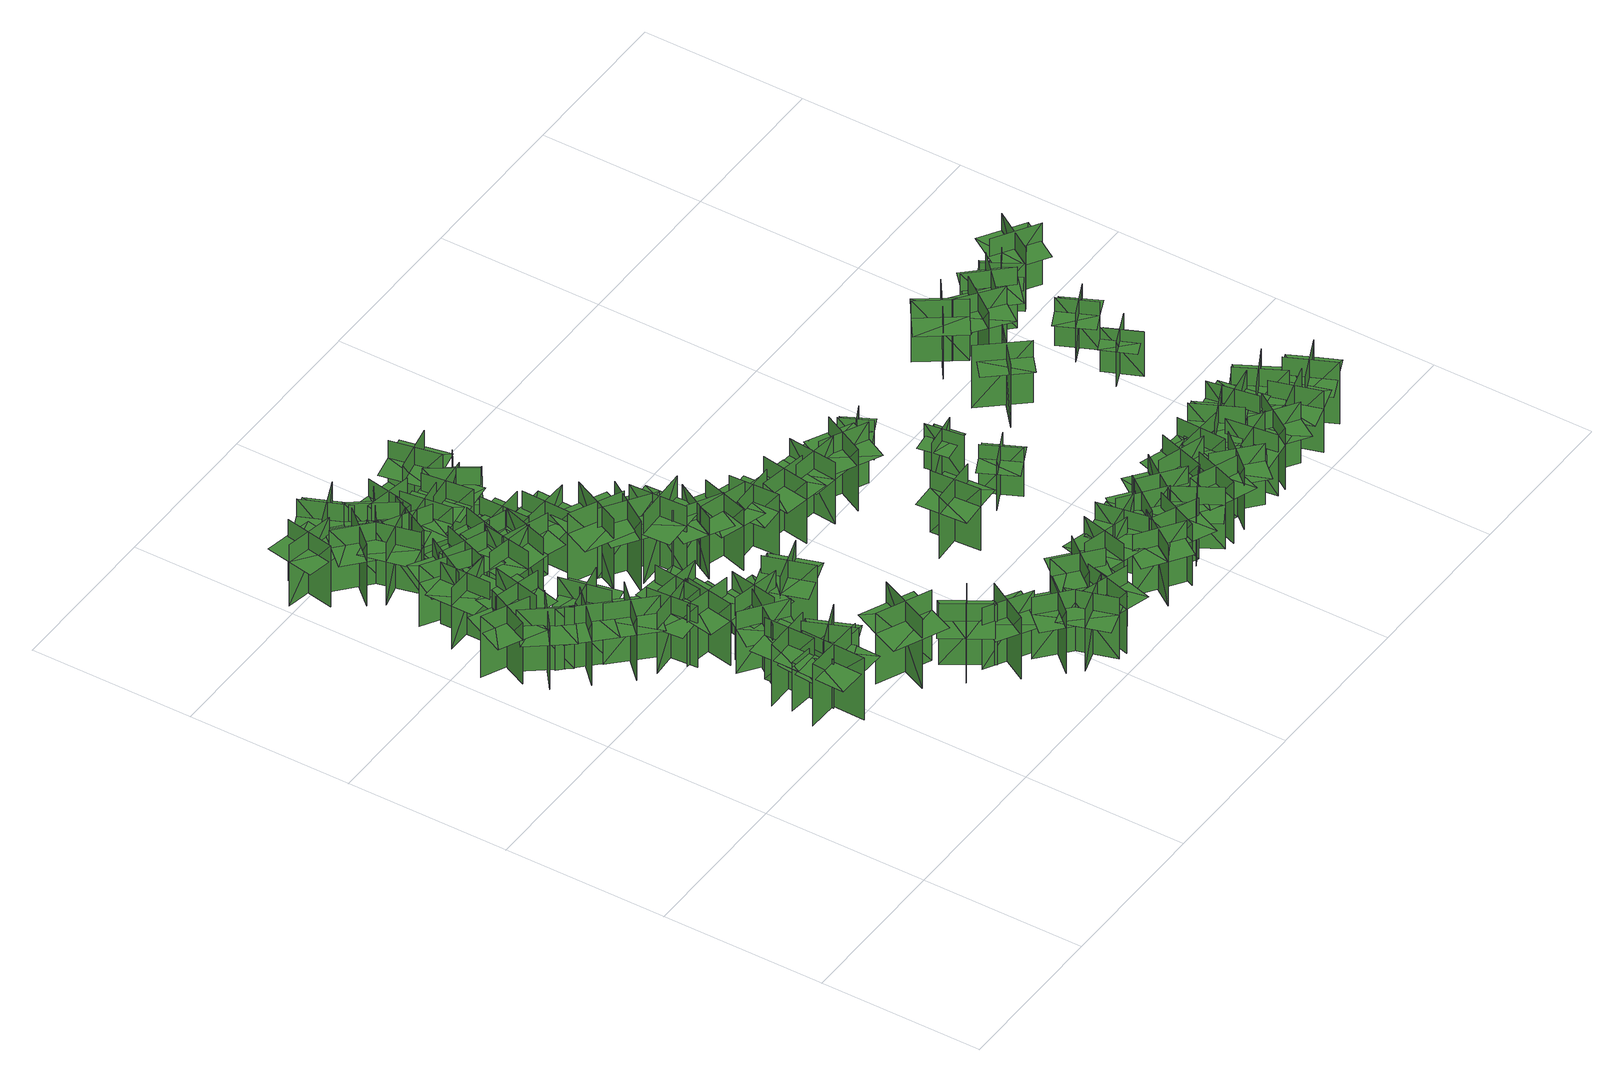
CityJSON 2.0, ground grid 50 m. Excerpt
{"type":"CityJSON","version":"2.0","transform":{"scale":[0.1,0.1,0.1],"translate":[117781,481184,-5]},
"CityObjects":{
"tree1":{"type":"SolitaryVegetationObject","geometry":[{"type":"MultiSurface","lod":"1","boundaries":[[[0,1,2]],[[0,2,3]],[[4,5,6]],[[4,6,7]],[[8,9,10]],[[8,10,11]],[[8,11,12]],[[8,12,13]]]}]},
"tree2":{"type":"SolitaryVegetationObject","geometry":[{"type":"MultiSurface","lod":"1","boundaries":[[[14,15,16]],[[14,16,17]],[[18,19,20]],[[18,20,21]],[[22,23,24]],[[22,24,25]],[[22,25,26]],[[22,26,27]]]}]},
"tree3":{"type":"SolitaryVegetationObject","geometry":[{"type":"MultiSurface","lod":"1","boundaries":[[[28,29,30]],[[28,30,31]],[[32,33,34]],[[32,34,35]],[[36,37,38]],[[36,38,39]],[[36,39,40]],[[36,40,41]]]}]},
"tree4":{"type":"SolitaryVegetationObject","geometry":[{"type":"MultiSurface","lod":"1","boundaries":[[[42,43,44]],[[42,44,45]],[[46,47,48]],[[46,48,49]],[[50,51,52]],[[50,52,53]],[[50,53,54]],[[50,54,55]]]}]},
"tree5":{"type":"SolitaryVegetationObject","geometry":[{"type":"MultiSurface","lod":"1","boundaries":[[[56,57,58]],[[56,58,59]],[[60,61,62]],[[60,62,63]],[[64,65,66]],[[64,66,67]],[[64,67,68]],[[64,68,69]]]}]},
"tree6":{"type":"SolitaryVegetationObject","geometry":[{"type":"MultiSurface","lod":"1","boundaries":[[[70,71,72]],[[70,72,73]],[[74,75,76]],[[74,76,77]],[[78,79,80]],[[78,80,81]],[[78,81,82]],[[78,82,83]]]}]},
"tree7":{"type":"SolitaryVegetationObject","geometry":[{"type":"MultiSurface","lod":"1","boundaries":[[[84,85,86]],[[84,86,87]],[[88,89,90]],[[88,90,91]],[[92,93,94]],[[92,94,95]],[[92,95,96]],[[92,96,97]]]}]},
"tree8":{"type":"SolitaryVegetationObject","geometry":[{"type":"MultiSurface","lod":"1","boundaries":[[[98,99,100]],[[98,100,101]],[[102,103,104]],[[102,104,105]],[[106,107,108]],[[106,108,109]],[[106,109,110]],[[106,110,111]]]}]},
"tree9":{"type":"SolitaryVegetationObject","geometry":[{"type":"MultiSurface","lod":"1","boundaries":[[[112,113,114]],[[112,114,115]],[[116,117,118]],[[116,118,119]],[[120,121,122]],[[120,122,123]],[[120,123,124]],[[120,124,125]]]}]},
"tree10":{"type":"SolitaryVegetationObject","geometry":[{"type":"MultiSurface","lod":"1","boundaries":[[[126,127,128]],[[126,128,129]],[[130,131,132]],[[130,132,133]],[[134,135,136]],[[134,136,137]],[[134,137,138]],[[134,138,139]]]}]},
"tree11":{"type":"SolitaryVegetationObject","geometry":[{"type":"MultiSurface","lod":"1","boundaries":[[[140,141,142]],[[140,142,143]],[[144,145,146]],[[144,146,147]],[[148,149,150]],[[148,150,151]],[[148,151,152]],[[148,152,153]]]}]},
"tree12":{"type":"SolitaryVegetationObject","geometry":[{"type":"MultiSurface","lod":"1","boundaries":[[[154,155,156]],[[154,156,157]],[[158,159,160]],[[158,160,161]],[[162,163,164]],[[162,164,165]],[[162,165,166]],[[162,166,167]]]}]},
"tree13":{"type":"SolitaryVegetationObject","geometry":[{"type":"MultiSurface","lod":"1","boundaries":[[[168,169,170]],[[168,170,171]],[[172,173,174]],[[172,174,175]],[[176,177,178]],[[176,178,179]],[[176,179,180]],[[176,180,181]]]}]},
"tree14":{"type":"SolitaryVegetationObject","geometry":[{"type":"MultiSurface","lod":"1","boundaries":[[[182,183,184]],[[182,184,185]],[[186,187,188]],[[186,188,189]],[[190,191,192]],[[190,192,193]],[[190,193,194]],[[190,194,195]]]}]},
"tree15":{"type":"SolitaryVegetationObject","geometry":[{"type":"MultiSurface","lod":"1","boundaries":[[[196,197,198]],[[196,198,199]],[[200,201,202]],[[200,202,203]],[[204,205,206]],[[204,206,207]],[[204,207,208]],[[204,208,209]]]}]},
"tree16":{"type":"SolitaryVegetationObject","geometry":[{"type":"MultiSurface","lod":"1","boundaries":[[[210,211,212]],[[210,212,213]],[[214,215,216]],[[214,216,217]],[[218,219,220]],[[218,220,221]],[[218,221,222]],[[218,222,223]]]}]},
"tree17":{"type":"SolitaryVegetationObject","geometry":[{"type":"MultiSurface","lod":"1","boundaries":[[[224,225,226]],[[224,226,227]],[[228,229,230]],[[228,230,231]],[[232,233,234]],[[232,234,235]],[[232,235,236]],[[232,236,237]]]}]},
"tree18":{"type":"SolitaryVegetationObject","geometry":[{"type":"MultiSurface","lod":"1","boundaries":[[[238,239,240]],[[238,240,241]],[[242,243,244]],[[242,244,245]],[[246,247,248]],[[246,248,249]],[[246,249,250]],[[246,250,251]]]}]},
"tree19":{"type":"SolitaryVegetationObject","geometry":[{"type":"MultiSurface","lod":"1","boundaries":[[[252,253,254]],[[252,254,255]],[[256,257,258]],[[256,258,259]],[[260,261,262]],[[260,262,263]],[[260,263,264]],[[260,264,265]]]}]},
"tree20":{"type":"SolitaryVegetationObject","geometry":[{"type":"MultiSurface","lod":"1","boundaries":[[[266,267,268]],[[266,268,269]],[[270,271,272]],[[270,272,273]],[[274,275,276]],[[274,276,277]],[[274,277,278]],[[274,278,279]]]}]},
"tree21":{"type":"SolitaryVegetationObject","geometry":[{"type":"MultiSurface","lod":"1","boundaries":[[[280,281,282]],[[280,282,283]],[[284,285,286]],[[284,286,287]],[[288,289,290]],[[288,290,291]],[[288,291,292]],[[288,292,293]]]}]},
"tree22":{"type":"SolitaryVegetationObject","geometry":[{"type":"MultiSurface","lod":"1","boundaries":[[[294,295,296]],[[294,296,297]],[[298,299,300]],[[298,300,301]],[[302,303,304]],[[302,304,305]],[[302,305,306]],[[302,306,307]]]}]},
"tree23":{"type":"SolitaryVegetationObject","geometry":[{"type":"MultiSurface","lod":"1","boundaries":[[[308,309,310]],[[308,310,311]],[[312,313,314]],[[312,314,315]],[[316,317,318]],[[316,318,319]],[[316,319,320]],[[316,320,321]]]}]},
"tree24":{"type":"SolitaryVegetationObject","geometry":[{"type":"MultiSurface","lod":"1","boundaries":[[[322,323,324]],[[322,324,325]],[[326,327,328]],[[326,328,329]],[[330,331,332]],[[330,332,333]],[[330,333,334]],[[330,334,335]]]}]},
"tree25":{"type":"SolitaryVegetationObject","geometry":[{"type":"MultiSurface","lod":"1","boundaries":[[[336,337,338]],[[336,338,339]],[[340,341,342]],[[340,342,343]],[[344,345,346]],[[344,346,347]],[[344,347,348]],[[344,348,349]]]}]},
"tree26":{"type":"SolitaryVegetationObject","geometry":[{"type":"MultiSurface","lod":"1","boundaries":[[[350,351,352]],[[350,352,353]],[[354,355,356]],[[354,356,357]],[[358,359,360]],[[358,360,361]],[[358,361,362]],[[358,362,363]]]}]},
"tree27":{"type":"SolitaryVegetationObject","geometry":[{"type":"MultiSurface","lod":"1","boundaries":[[[364,365,366]],[[364,366,367]],[[368,369,370]],[[368,370,371]],[[372,373,374]],[[372,374,375]],[[372,375,376]],[[372,376,377]]]}]},
"tree28":{"type":"SolitaryVegetationObject","geometry":[{"type":"MultiSurface","lod":"1","boundaries":[[[378,379,380]],[[378,380,381]],[[382,383,384]],[[382,384,385]],[[386,387,388]],[[386,388,389]],[[386,389,390]],[[386,390,391]]]}]},
"tree29":{"type":"SolitaryVegetationObject","geometry":[{"type":"MultiSurface","lod":"1","boundaries":[[[392,393,394]],[[392,394,395]],[[396,397,398]],[[396,398,399]],[[400,401,402]],[[400,402,403]],[[400,403,404]],[[400,404,405]]]}]},
"tree30":{"type":"SolitaryVegetationObject","geometry":[{"type":"MultiSurface","lod":"1","boundaries":[[[406,407,408]],[[406,408,409]],[[410,411,412]],[[410,412,413]],[[414,415,416]],[[414,416,417]],[[414,417,418]],[[414,418,419]]]}]},
"tree31":{"type":"SolitaryVegetationObject","geometry":[{"type":"MultiSurface","lod":"1","boundaries":[[[420,421,422]],[[420,422,423]],[[424,425,426]],[[424,426,427]],[[428,429,430]],[[428,430,431]],[[428,431,432]],[[428,432,433]]]}]},
"tree32":{"type":"SolitaryVegetationObject","geometry":[{"type":"MultiSurface","lod":"1","boundaries":[[[434,435,436]],[[434,436,437]],[[438,439,440]],[[438,440,441]],[[442,443,444]],[[442,444,445]],[[442,445,446]],[[442,446,447]]]}]},
"tree33":{"type":"SolitaryVegetationObject","geometry":[{"type":"MultiSurface","lod":"1","boundaries":[[[448,449,450]],[[448,450,451]],[[452,453,454]],[[452,454,455]],[[456,457,458]],[[456,458,459]],[[456,459,460]],[[456,460,461]]]}]},
"tree34":{"type":"SolitaryVegetationObject","geometry":[{"type":"MultiSurface","lod":"1","boundaries":[[[462,463,464]],[[462,464,465]],[[466,467,468]],[[466,468,469]],[[470,471,472]],[[470,472,473]],[[470,473,474]],[[470,474,475]]]}]},
"tree35":{"type":"SolitaryVegetationObject","geometry":[{"type":"MultiSurface","lod":"1","boundaries":[[[476,477,478]],[[476,478,479]],[[480,481,482]],[[480,482,483]],[[484,485,486]],[[484,486,487]],[[484,487,488]],[[484,488,489]]]}]},
"tree36":{"type":"SolitaryVegetationObject","geometry":[{"type":"MultiSurface","lod":"1","boundaries":[[[490,491,492]],[[490,492,493]],[[494,495,496]],[[494,496,497]],[[498,499,500]],[[498,500,501]],[[498,501,502]],[[498,502,503]]]}]},
"tree37":{"type":"SolitaryVegetationObject","geometry":[{"type":"MultiSurface","lod":"1","boundaries":[[[504,505,506]],[[504,506,507]],[[508,509,510]],[[508,510,511]],[[512,513,514]],[[512,514,515]],[[512,515,516]],[[512,516,517]]]}]},
"tree38":{"type":"SolitaryVegetationObject","geometry":[{"type":"MultiSurface","lod":"1","boundaries":[[[518,519,520]],[[518,520,521]],[[522,523,524]],[[522,524,525]],[[526,527,528]],[[526,528,529]],[[526,529,530]],[[526,530,531]]]}]},
"tree39":{"type":"SolitaryVegetationObject","geometry":[{"type":"MultiSurface","lod":"1","boundaries":[[[532,533,534]],[[532,534,535]],[[536,537,538]],[[536,538,539]],[[540,541,542]],[[540,542,543]],[[540,543,544]],[[540,544,545]]]}]},
"tree40":{"type":"SolitaryVegetationObject","geometry":[{"type":"MultiSurface","lod":"1","boundaries":[[[546,547,548]],[[546,548,549]],[[550,551,552]],[[550,552,553]],[[554,555,556]],[[554,556,557]],[[554,557,558]],[[554,558,559]]]}]},
"tree41":{"type":"SolitaryVegetationObject","geometry":[{"type":"MultiSurface","lod":"1","boundaries":[[[560,561,562]],[[560,562,563]],[[564,565,566]],[[564,566,567]],[[568,569,570]],[[568,570,571]],[[568,571,572]],[[568,572,573]]]}]},
"tree42":{"type":"SolitaryVegetationObject","geometry":[{"type":"MultiSurface","lod":"1","boundaries":[[[574,575,576]],[[574,576,577]],[[578,579,580]],[[578,580,581]],[[582,583,584]],[[582,584,585]],[[582,585,586]],[[582,586,587]]]}]},
"tree43":{"type":"SolitaryVegetationObject","geometry":[{"type":"MultiSurface","lod":"1","boundaries":[[[588,589,590]],[[588,590,591]],[[592,593,594]],[[592,594,595]],[[596,597,598]],[[596,598,599]],[[596,599,600]],[[596,600,601]]]}]},
"tree44":{"type":"SolitaryVegetationObject","geometry":[{"type":"MultiSurface","lod":"1","boundaries":[[[602,603,604]],[[602,604,605]],[[606,607,608]],[[606,608,609]],[[610,611,612]],[[610,612,613]],[[610,613,614]],[[610,614,615]]]}]},
"tree45":{"type":"SolitaryVegetationObject","geometry":[{"type":"MultiSurface","lod":"1","boundaries":[[[616,617,618]],[[616,618,619]],[[620,621,622]],[[620,622,623]],[[624,625,626]],[[624,626,627]],[[624,627,628]],[[624,628,629]]]}]},
"tree46":{"type":"SolitaryVegetationObject","geometry":[{"type":"MultiSurface","lod":"1","boundaries":[[[630,631,632]],[[630,632,633]],[[634,635,636]],[[634,636,637]],[[638,639,640]],[[638,640,641]],[[638,641,642]],[[638,642,643]]]}]},
"tree47":{"type":"SolitaryVegetationObject","geometry":[{"type":"MultiSurface","lod":"1","boundaries":[[[644,645,646]],[[644,646,647]],[[648,649,650]],[[648,650,651]],[[652,653,654]],[[652,654,655]],[[652,655,656]],[[652,656,657]]]}]},
"tree48":{"type":"SolitaryVegetationObject","geometry":[{"type":"MultiSurface","lod":"1","boundaries":[[[658,659,660]],[[658,660,661]],[[662,663,664]],[[662,664,665]],[[666,667,668]],[[666,668,669]],[[666,669,670]],[[666,670,671]]]}]},
"tree49":{"type":"SolitaryVegetationObject","geometry":[{"type":"MultiSurface","lod":"1","boundaries":[[[672,673,674]],[[672,674,675]],[[676,677,678]],[[676,678,679]],[[680,681,682]],[[680,682,683]],[[680,683,684]],[[680,684,685]]]}]},
"tree50":{"type":"SolitaryVegetationObject","geometry":[{"type":"MultiSurface","lod":"1","boundaries":[[[686,687,688]],[[686,688,689]],[[690,691,692]],[[690,692,693]],[[694,695,696]],[[694,696,697]],[[694,697,698]],[[694,698,699]]]}]},
"tree51":{"type":"SolitaryVegetationObject","geometry":[{"type":"MultiSurface","lod":"1","boundaries":[[[700,701,702]],[[700,702,703]],[[704,705,706]],[[704,706,707]],[[708,709,710]],[[708,710,711]],[[708,711,712]],[[708,712,713]]]}]},
"tree52":{"type":"SolitaryVegetationObject","geometry":[{"type":"MultiSurface","lod":"1","boundaries":[[[714,715,716]],[[714,716,717]],[[718,719,720]],[[718,720,721]],[[722,723,724]],[[722,724,725]],[[722,725,726]],[[722,726,727]]]}]},
"tree53":{"type":"SolitaryVegetationObject","geometry":[{"type":"MultiSurface","lod":"1","boundaries":[[[728,729,730]],[[728,730,731]],[[732,733,734]],[[732,734,735]],[[736,737,738]],[[736,738,739]],[[736,739,740]],[[736,740,741]]]}]},
"tree54":{"type":"SolitaryVegetationObject","geometry":[{"type":"MultiSurface","lod":"1","boundaries":[[[742,743,744]],[[742,744,745]],[[746,747,748]],[[746,748,749]],[[750,751,752]],[[750,752,753]],[[750,753,754]],[[750,754,755]]]}]},
"tree55":{"type":"SolitaryVegetationObject","geometry":[{"type":"MultiSurface","lod":"1","boundaries":[[[756,757,758]],[[756,758,759]],[[760,761,762]],[[760,762,763]],[[764,765,766]],[[764,766,767]],[[764,767,768]],[[764,768,769]]]}]},
"tree56":{"type":"SolitaryVegetationObject","geometry":[{"type":"MultiSurface","lod":"1","boundaries":[[[770,771,772]],[[770,772,773]],[[774,775,776]],[[774,776,777]],[[778,779,780]],[[778,780,781]],[[778,781,782]],[[778,782,783]]]}]},
"tree57":{"type":"SolitaryVegetationObject","geometry":[{"type":"MultiSurface","lod":"1","boundaries":[[[784,785,786]],[[784,786,787]],[[788,789,790]],[[788,790,791]],[[792,793,794]],[[792,794,795]],[[792,795,796]],[[792,796,797]]]}]},
"tree58":{"type":"SolitaryVegetationObject","geometry":[{"type":"MultiSurface","lod":"1","boundaries":[[[798,799,800]],[[798,800,801]],[[802,803,804]],[[802,804,805]],[[806,807,808]],[[806,808,809]],[[806,809,810]],[[806,810,811]]]}]},
"tree59":{"type":"SolitaryVegetationObject","geometry":[{"type":"MultiSurface","lod":"1","boundaries":[[[812,813,814]],[[812,814,815]],[[816,817,818]],[[816,818,819]],[[820,821,822]],[[820,822,823]],[[820,823,824]],[[820,824,825]]]}]},
"tree60":{"type":"SolitaryVegetationObject","geometry":[{"type":"MultiSurface","lod":"1","boundaries":[[[826,827,828]],[[826,828,829]],[[830,831,832]],[[830,832,833]],[[834,835,836]],[[834,836,837]],[[834,837,838]],[[834,838,839]]]}]},
"tree61":{"type":"SolitaryVegetationObject","geometry":[{"type":"MultiSurface","lod":"1","boundaries":[[[840,841,842]],[[840,842,843]],[[844,845,846]],[[844,846,847]],[[848,849,850]],[[848,850,851]],[[848,851,852]],[[848,852,853]]]}]},
"tree62":{"type":"SolitaryVegetationObject","geometry":[{"type":"MultiSurface","lod":"1","boundaries":[[[854,855,856]],[[854,856,857]],[[858,859,860]],[[858,860,861]],[[862,863,864]],[[862,864,865]],[[862,866,867]],[[862,867,863]]]}]},
"tree63":{"type":"SolitaryVegetationObject","geometry":[{"type":"MultiSurface","lod":"1","boundaries":[[[868,869,870]],[[868,870,871]],[[872,873,874]],[[872,874,875]],[[876,877,878]],[[876,878,879]],[[876,879,880]],[[876,880,881]]]}]},
"tree64":{"type":"SolitaryVegetationObject","geometry":[{"type":"MultiSurface","lod":"1","boundaries":[[[882,883,884]],[[882,884,885]],[[886,887,888]],[[886,888,889]],[[890,891,892]],[[890,892,893]],[[890,893,894]],[[890,894,895]]]}]},
"tree65":{"type":"SolitaryVegetationObject","geometry":[{"type":"MultiSurface","lod":"1","boundaries":[[[896,897,898]],[[896,898,899]],[[900,901,902]],[[900,902,903]],[[904,905,906]],[[904,906,907]],[[904,907,908]],[[904,908,909]]]}]},
"tree66":{"type":"SolitaryVegetationObject","geometry":[{"type":"MultiSurface","lod":"1","boundaries":[[[910,911,912]],[[910,912,913]],[[914,915,916]],[[914,916,917]],[[918,919,920]],[[918,920,921]],[[918,921,922]],[[918,922,923]]]}]},
"tree67":{"type":"SolitaryVegetationObject","geometry":[{"type":"MultiSurface","lod":"1","boundaries":[[[924,925,926]],[[924,926,927]],[[928,929,930]],[[928,930,931]],[[932,933,934]],[[932,934,935]],[[932,935,936]],[[932,936,937]]]}]},
"tree68":{"type":"SolitaryVegetationObject","geometry":[{"type":"MultiSurface","lod":"1","boundaries":[[[938,939,940]],[[938,940,941]],[[942,943,944]],[[942,944,945]],[[946,947,948]],[[946,948,949]],[[946,949,950]],[[946,950,951]]]}]},
"tree69":{"type":"SolitaryVegetationObject","geometry":[{"type":"MultiSurface","lod":"1","boundaries":[[[952,953,954]],[[952,954,955]],[[956,957,958]],[[956,958,959]],[[960,961,962]],[[960,962,963]],[[960,963,964]],[[960,964,965]]]}]},
"tree70":{"type":"SolitaryVegetationObject","geometry":[{"type":"MultiSurface","lod":"1","boundaries":[[[966,967,968]],[[966,968,969]],[[970,971,972]],[[970,972,973]],[[974,975,976]],[[974,976,977]],[[974,977,978]],[[974,978,979]]]}]},
"tree71":{"type":"SolitaryVegetationObject","geometry":[{"type":"MultiSurface","lod":"1","boundaries":[[[980,981,982]],[[980,982,983]],[[984,985,986]],[[984,986,987]],[[988,989,990]],[[988,990,991]],[[988,992,993]],[[988,993,989]]]}]},
"tree72":{"type":"SolitaryVegetationObject","geometry":[{"type":"MultiSurface","lod":"1","boundaries":[[[994,995,996]],[[994,996,997]],[[998,999,1000]],[[998,1000,1001]],[[1002,1003,1004]],[[1002,1004,1005]],[[1002,1005,1006]],[[1002,1006,1007]]]}]},
"tree73":{"type":"SolitaryVegetationObject","geometry":[{"type":"MultiSurface","lod":"1","boundaries":[[[1008,1009,1010]],[[1008,1010,1011]],[[1012,1013,1014]],[[1012,1014,1015]],[[1016,1017,1018]],[[1016,1018,1019]],[[1016,1019,1020]],[[1016,1020,1021]]]}]},
"tree74":{"type":"SolitaryVegetationObject","geometry":[{"type":"MultiSurface","lod":"1","boundaries":[[[1022,1023,1024]],[[1022,1024,1025]],[[1026,1027,1028]],[[1026,1028,1029]],[[1030,1031,1032]],[[1030,1032,1033]],[[1030,1033,1034]],[[1030,1034,1035]]]}]},
"tree75":{"type":"SolitaryVegetationObject","geometry":[{"type":"MultiSurface","lod":"1","boundaries":[[[1036,1037,1038]],[[1036,1038,1039]],[[1040,1041,1042]],[[1040,1042,1043]],[[1044,1045,1046]],[[1044,1046,1047]],[[1044,1047,1048]],[[1044,1048,1049]]]}]},
"tree76":{"type":"SolitaryVegetationObject","geometry":[{"type":"MultiSurface","lod":"1","boundaries":[[[1050,1051,1052]],[[1050,1052,1053]],[[1054,1055,1056]],[[1054,1056,1057]],[[1058,1059,1060]],[[1058,1060,1061]],[[1058,1061,1062]],[[1058,1062,1063]]]}]},
"tree77":{"type":"SolitaryVegetationObject","geometry":[{"type":"MultiSurface","lod":"1","boundaries":[[[1064,1065,1066]],[[1064,1066,1067]],[[1068,1069,1070]],[[1068,1070,1071]],[[1072,1073,1074]],[[1072,1074,1075]],[[1072,1076,1077]],[[1072,1077,1073]]]}]},
"tree78":{"type":"SolitaryVegetationObject","geometry":[{"type":"MultiSurface","lod":"1","boundaries":[[[1078,1079,1080]],[[1078,1080,1081]],[[1082,1083,1084]],[[1082,1084,1085]],[[1086,1087,1088]],[[1086,1088,1089]],[[1086,1089,1090]],[[1086,1090,1091]]]}]},
"tree79":{"type":"SolitaryVegetationObject","geometry":[{"type":"MultiSurface","lod":"1","boundaries":[[[1092,1093,1094]],[[1092,1094,1095]],[[1096,1097,1098]],[[1096,1098,1099]],[[1100,1101,1102]],[[1100,1102,1103]],[[1100,1103,1104]],[[1100,1104,1105]]]}]},
"tree80":{"type":"SolitaryVegetationObject","geometry":[{"type":"MultiSurface","lod":"1","boundaries":[[[1106,1107,1108]],[[1106,1108,1109]],[[1110,1111,1112]],[[1110,1112,1113]],[[1114,1115,1116]],[[1114,1116,1117]],[[1114,1117,1118]],[[1114,1118,1119]]]}]},
"tree81":{"type":"SolitaryVegetationObject","geometry":[{"type":"MultiSurface","lod":"1","boundaries":[[[1120,1121,1122]],[[1120,1122,1123]],[[1124,1125,1126]],[[1124,1126,1127]],[[1128,1129,1130]],[[1128,1130,1131]],[[1128,1131,1132]],[[1128,1132,1133]]]}]}
},
"vertices":[
[184,1366,11],[44,1432,11],[44,1432,226],[184,1366,226],[149,1463,11],[83,1323,11],[83,1323,226],[149,1463,226],[149,1463,166],[79,1496,166],[13,1356,166],[83,1323,166],[153,1290,166],[219,1430,166],
[214,1245,8],[120,1368,8],[120,1368,224],[214,1245,224],[228,1347,8],[105,1253,8],[105,1253,224],[228,1347,224],[228,1347,163],[181,1409,163],[58,1315,163],[105,1253,163],[152,1192,163],[275,1286,163],
[290,1174,7],[180,1283,7],[180,1283,223],[290,1174,223],[290,1277,7],[181,1168,7],[181,1168,223],[290,1277,223],[290,1277,162],[235,1332,162],[126,1222,162],[181,1168,162],[235,1113,162],[345,1222,162],
[198,1355,8],[234,1505,8],[234,1505,224],[198,1355,224],[286,1408,8],[136,1444,8],[136,1444,224],[286,1408,224],[286,1408,163],[304,1484,163],[154,1519,163],[136,1444,163],[118,1369,163],[268,1333,163],
[565,582,4],[364,587,4],[364,587,222],[565,582,222],[465,685,4],[460,485,4],[460,485,222],[465,685,222],[465,677,161],[377,679,161],[373,495,161],[460,493,161],[548,491,161],[552,675,161],
[103,1561,8],[258,1561,8],[258,1561,223],[103,1561,223],[176,1488,8],[175,1643,8],[175,1643,223],[176,1488,223],[176,1488,163],[253,1488,163],[253,1643,163],[175,1643,163],[98,1643,163],[98,1488,163],
[540,648,8],[383,663,8],[383,663,179],[540,648,179],[467,734,8],[452,577,8],[452,577,179],[467,734,179],[466,728,132],[398,734,132],[384,590,132],[453,584,132],[521,577,132],[535,721,132],
[373,1189,7],[264,1079,7],[264,1079,222],[373,1189,222],[270,1189,7],[379,1080,7],[379,1080,222],[270,1189,222],[270,1189,162],[215,1135,162],[325,1025,162],[379,1080,162],[434,1134,162],[325,1244,162],
[525,722,8],[371,721,8],[371,721,224],[525,722,224],[452,795,8],[454,640,8],[454,640,224],[452,795,224],[452,795,163],[375,794,163],[376,639,163],[454,640,163],[531,641,163],[530,796,163],
[325,1198,7],[293,1349,7],[293,1349,223],[325,1198,223],[382,1284,7],[230,1252,7],[230,1252,223],[382,1284,223],[382,1284,162],[366,1360,162],[214,1328,162],[230,1252,162],[246,1176,162],[398,1208,162],
[166,1580,8],[245,1713,8],[245,1713,223],[166,1580,223],[266,1604,8],[133,1684,8],[133,1684,223],[266,1604,223],[266,1604,163],[306,1671,163],[173,1750,163],[133,1684,163],[94,1617,163],[227,1538,163],
[106,2081,3],[77,1928,3],[77,1928,218],[106,2081,218],[20,2023,3],[172,1994,3],[172,1994,218],[20,2023,218],[20,2023,158],[6,1947,158],[158,1918,158],[172,1994,158],[187,2070,158],[34,2099,158],
[386,1127,6],[397,972,6],[397,972,222],[386,1127,222],[318,1049,6],[473,1060,6],[473,1060,222],[318,1049,222],[318,1049,161],[324,972,161],[478,983,161],[473,1060,161],[467,1138,161],[312,1126,161],
[495,707,7],[554,564,7],[554,564,222],[495,707,222],[454,612,7],[598,671,7],[598,671,222],[454,612,222],[454,612,162],[484,540,162],[627,599,162],[598,671,162],[568,742,162],[425,684,162],
[535,888,6],[443,764,6],[443,764,222],[535,888,222],[433,873,6],[557,781,6],[557,781,222],[433,873,222],[433,873,161],[387,811,161],[511,719,161],[557,781,161],[603,844,161],[479,936,161],
[238,1859,6],[123,1963,6],[123,1963,222],[238,1859,222],[233,1962,6],[129,1847,6],[129,1847,222],[233,1962,222],[233,1962,161],[176,2014,161],[72,1899,161],[129,1847,161],[187,1795,161],[291,1910,161],
[537,971,7],[385,998,7],[385,998,222],[537,971,222],[479,1056,7],[451,903,7],[451,903,222],[479,1056,222],[479,1056,162],[403,1070,162],[375,917,162],[451,903,162],[528,890,162],[555,1042,162],
[351,1611,7],[207,1668,7],[207,1668,222],[351,1611,222],[310,1706,7],[254,1562,7],[254,1562,222],[310,1706,222],[310,1706,162],[238,1734,162],[182,1590,162],[254,1562,162],[326,1534,162],[382,1678,162],
[161,1806,7],[311,1842,7],[311,1842,223],[161,1806,223],[248,1752,7],[212,1902,7],[212,1902,223],[248,1752,223],[248,1752,162],[324,1770,162],[288,1920,162],[212,1902,162],[137,1884,162],[173,1734,162],
[475,1158,8],[457,1005,8],[457,1005,223],[475,1158,223],[394,1095,8],[548,1077,8],[548,1077,223],[394,1095,223],[394,1095,163],[385,1018,163],[538,1000,163],[548,1077,163],[557,1154,163],[403,1172,163],
[280,1556,6],[432,1529,6],[432,1529,222],[280,1556,222],[338,1471,6],[366,1624,6],[366,1624,222],[338,1471,222],[338,1471,161],[415,1458,161],[442,1610,161],[366,1624,161],[289,1638,161],[262,1485,161],
[478,905,7],[630,876,7],[630,876,223],[478,905,223],[535,819,7],[564,971,7],[564,971,223],[535,819,223],[535,819,162],[611,805,162],[640,957,162],[564,971,162],[488,986,162],[459,834,162],
[644,421,11],[717,582,11],[717,582,258],[644,421,258],[754,462,11],[593,535,11],[593,535,258],[754,462,258],[754,462,189],[791,542,189],[630,615,189],[593,535,189],[557,454,189],[718,381,189],
[156,2006,0],[299,2066,0],[299,2066,216],[156,2006,216],[251,1966,0],[191,2109,0],[191,2109,216],[251,1966,216],[251,1966,155],[322,1996,155],[263,2139,155],[191,2109,155],[120,2079,155],[179,1936,155],
[364,1790,6],[228,1864,6],[228,1864,222],[364,1790,222],[335,1889,6],[261,1753,6],[261,1753,222],[335,1889,222],[335,1889,161],[267,1926,161],[193,1791,161],[261,1753,161],[329,1716,161],[403,1852,161],
[227,1881,4],[353,1971,4],[353,1971,219],[227,1881,219],[329,1863,4],[238,1989,4],[238,1989,219],[329,1863,219],[329,1863,159],[392,1909,159],[301,2034,159],[238,1989,159],[176,1944,159],[266,1818,159],
[449,1615,5],[302,1663,5],[302,1663,220],[449,1615,220],[403,1708,5],[355,1560,5],[355,1560,220],[403,1708,220],[403,1708,160],[329,1732,160],[281,1585,160],[355,1560,160],[428,1536,160],[477,1683,160],
[407,1468,6],[455,1615,6],[455,1615,222],[407,1468,222],[499,1514,6],[352,1562,6],[352,1562,222],[499,1514,222],[499,1514,161],[523,1588,161],[376,1636,161],[352,1562,161],[328,1489,161],[475,1441,161],
[751,437,10],[834,306,10],[834,306,225],[751,437,225],[728,336,10],[859,419,10],[859,419,225],[728,336,225],[728,336,165],[770,271,165],[900,354,165],[859,419,165],[817,485,165],[687,402,165],
[443,1830,6],[290,1809,6],[290,1809,221],[443,1830,221],[361,1893,6],[382,1739,6],[382,1739,221],[361,1893,221],[361,1893,161],[284,1882,161],[305,1729,161],[382,1739,161],[459,1750,161],[438,1903,161],
[417,1905,4],[265,1933,4],[265,1933,220],[417,1905,220],[359,1990,4],[331,1838,4],[331,1838,220],[359,1990,220],[359,1990,159],[283,2004,159],[255,1852,159],[331,1838,159],[407,1824,159],[436,1976,159],
[659,940,10],[706,793,10],[706,793,225],[659,940,225],[611,849,10],[759,896,10],[759,896,225],[611,849,225],[611,849,165],[635,775,165],[782,822,165],[759,896,165],[735,970,165],[588,923,165],
[534,1632,1],[379,1632,1],[379,1632,216],[534,1632,216],[462,1705,1],[462,1550,1],[462,1550,216],[462,1705,216],[462,1705,156],[384,1705,156],[384,1550,156],[462,1550,156],[539,1550,156],[539,1705,156],
[899,357,9],[821,222,9],[821,222,225],[899,357,225],[799,330,9],[933,253,9],[933,253,225],[799,330,225],[799,330,164],[760,263,164],[894,186,164],[933,253,164],[972,320,164],[837,398,164],
[546,1334,3],[622,1494,3],[622,1494,250],[546,1334,250],[658,1373,3],[498,1449,3],[498,1449,250],[658,1373,250],[658,1373,181],[696,1453,181],[536,1529,181],[498,1449,181],[460,1369,181],[620,1293,181],
[540,1620,3],[536,1465,3],[536,1465,219],[540,1620,219],[465,1550,3],[619,1545,3],[619,1545,219],[465,1550,219],[465,1550,158],[462,1472,158],[617,1468,158],[619,1545,158],[622,1623,158],[467,1627,158],
[454,1885,5],[474,1731,5],[474,1731,221],[454,1885,221],[391,1804,5],[544,1823,5],[544,1823,221],[391,1804,221],[391,1804,160],[400,1727,160],[554,1746,160],[544,1823,160],[535,1900,160],[381,1881,160],
[1008,249,10],[905,133,10],[905,133,226],[1008,249,226],[905,243,10],[1021,140,10],[1021,140,226],[905,243,226],[905,243,165],[854,185,165],[970,82,165],[1021,140,165],[1072,198,165],[956,301,165],
[678,1417,1],[580,1270,1],[580,1270,247],[678,1417,247],[562,1395,1],[709,1296,1],[709,1296,247],[562,1395,247],[562,1395,178],[513,1321,178],[660,1223,178],[709,1296,178],[759,1370,178],[611,1468,178],
[939,95,11],[1088,140,11],[1088,140,226],[939,95,226],[1030,46,11],[985,194,11],[985,194,226],[1030,46,226],[1030,46,166],[1104,68,166],[1059,216,166],[985,194,166],[911,172,166],[956,24,166],
[559,1765,5],[472,1894,5],[472,1894,220],[559,1765,220],[579,1867,5],[451,1780,5],[451,1780,220],[579,1867,220],[579,1867,160],[536,1931,160],[408,1844,160],[451,1780,160],[495,1716,160],[623,1803,160],
[610,1281,2],[787,1289,2],[787,1289,248],[610,1281,248],[697,1201,2],[688,1378,2],[688,1378,248],[697,1201,248],[697,1201,179],[785,1205,179],[777,1382,179],[688,1378,179],[600,1374,179],[608,1197,179],
[1152,100,11],[1003,142,11],[1003,142,226],[1152,100,226],[1102,190,11],[1060,41,11],[1060,41,226],[1102,190,226],[1102,190,166],[1027,211,166],[985,62,166],[1060,41,166],[1134,20,166],[1176,169,166],
[692,1243,3],[827,1168,3],[827,1168,218],[692,1243,218],[720,1144,3],[795,1279,3],[795,1279,218],[720,1144,218],[720,1144,158],[788,1106,158],[862,1242,158],[795,1279,158],[727,1317,158],[652,1181,158],
[605,1973,4],[453,1943,4],[453,1943,219],[605,1973,219],[519,2031,4],[550,1879,4],[550,1879,219],[519,2031,219],[519,2031,159],[443,2016,159],[474,1864,159],[550,1879,159],[626,1894,159],[595,2046,159],
[893,1144,2],[744,1189,2],[744,1189,218],[893,1144,218],[844,1235,2],[800,1087,2],[800,1087,218],[844,1235,218],[844,1235,158],[770,1257,158],[726,1109,158],[800,1087,158],[874,1065,158],[919,1213,158],
[1180,185,13],[1061,284,13],[1061,284,228],[1180,185,228],[1171,288,13],[1072,169,13],[1072,169,228],[1171,288,228],[1171,288,168],[1112,337,168],[1013,218,168],[1072,169,168],[1132,119,168],[1231,238,168],
[969,1124,2],[815,1117,2],[815,1117,217],[969,1124,217],[894,1194,2],[901,1040,2],[901,1040,217],[894,1194,217],[894,1194,157],[816,1191,157],[823,1036,157],[901,1040,157],[978,1043,157],[971,1198,157],
[1171,246,8],[1321,208,8],[1321,208,223],[1171,246,223],[1223,157,8],[1261,307,8],[1261,307,223],[1223,157,223],[1223,157,163],[1298,138,163],[1337,288,163],[1261,307,163],[1186,326,163],[1148,176,163],
[1067,1074,3],[914,1099,3],[914,1099,218],[1067,1074,218],[1007,1158,3],[982,1005,3],[982,1005,218],[1007,1158,218],[1007,1158,158],[930,1170,158],[905,1017,158],[982,1005,158],[1058,992,158],[1083,1145,158],
[1271,159,5],[1398,70,5],[1398,70,220],[1271,159,220],[1288,57,5],[1377,184,5],[1377,184,220],[1288,57,220],[1288,57,160],[1352,13,160],[1441,140,160],[1377,184,160],[1314,229,160],[1225,102,160],
[1270,681,9],[1116,672,9],[1116,672,225],[1270,681,225],[1194,750,9],[1203,596,9],[1203,596,225],[1194,750,225],[1194,750,164],[1116,746,164],[1125,591,164],[1203,596,164],[1280,600,164],[1271,755,164],
[1264,217,13],[1417,245,13],[1417,245,228],[1264,217,228],[1349,158,13],[1321,310,13],[1321,310,228],[1349,158,228],[1349,158,168],[1425,172,168],[1397,324,168],[1321,310,168],[1245,296,168],[1273,144,168],
[1026,1066,3],[1180,1048,3],[1180,1048,219],[1026,1066,219],[1090,985,3],[1107,1139,3],[1107,1139,219],[1090,985,219],[1090,985,158],[1167,976,158],[1184,1130,158],[1107,1139,158],[1030,1147,158],[1013,993,158],
[1494,94,4],[1353,158,4],[1353,158,219],[1494,94,219],[1458,190,4],[1394,50,4],[1394,50,219],[1458,190,219],[1458,190,159],[1388,223,159],[1324,82,159],[1394,50,159],[1465,17,159],[1529,158,159],
[1466,287,11],[1373,163,11],[1373,163,227],[1466,287,227],[1364,273,11],[1488,180,11],[1488,180,227],[1364,273,227],[1364,273,166],[1318,211,166],[1442,118,166],[1488,180,166],[1534,242,166],[1410,335,166],
[1236,1100,4],[1167,962,4],[1167,962,219],[1236,1100,219],[1138,1068,4],[1277,999,4],[1276,999,219],[1138,1068,219],[1138,1068,159],[1103,999,159],[1242,930,159],[1276,999,159],[1311,1068,159],[1173,1138,159],
[1467,85,3],[1601,163,3],[1601,163,219],[1467,85,219],[1567,58,3],[1489,192,3],[1489,192,219],[1567,58,219],[1567,58,158],[1634,97,158],[1556,231,158],[1489,192,158],[1422,153,158],[1500,19,158],
[1456,275,10],[1581,183,10],[1581,183,226],[1456,275,226],[1472,173,10],[1563,298,10],[1563,298,226],[1472,173,226],[1472,173,165],[1534,127,165],[1625,252,165],[1563,298,165],[1500,343,165],[1409,218,165],
[1475,702,8],[1365,650,8],[1365,650,178],[1475,702,178],[1399,730,8],[1451,620,8],[1451,620,178],[1399,730,178],[1399,730,130],[1344,703,130],[1396,594,130],[1451,620,130],[1506,646,130],[1454,756,130],
[1694,101,4],[1549,156,4],[1549,156,219],[1694,101,219],[1652,195,4],[1598,50,4],[1598,50,219],[1652,195,219],[1652,195,159],[1580,222,159],[1525,78,159],[1598,50,159],[1670,23,159],[1725,168,159],
[1346,845,8],[1462,862,8],[1462,862,165],[1346,845,165],[1421,790,8],[1404,906,8],[1404,906,165],[1421,790,165],[1356,846,124],[1462,862,124],[1456,908,124],[1349,893,124],[1362,800,124],[1469,816,124],
[1299,1058,8],[1388,1102,8],[1388,1102,146],[1299,1058,146],[1361,1036,8],[1318,1125,8],[1318,1125,146],[1361,1036,146],[1361,1036,108],[1406,1058,108],[1362,1147,108],[1318,1125,108],[1273,1104,108],[1317,1014,108],
[1649,308,12],[1602,160,12],[1602,160,227],[1649,308,227],[1557,261,12],[1705,214,12],[1705,214,227],[1557,261,227],[1557,261,167],[1533,188,167],[1681,140,167],[1705,214,167],[1728,287,167],[1581,335,167],
[1763,174,4],[1660,58,4],[1660,58,219],[1763,174,219],[1660,169,4],[1776,66,4],[1776,66,219],[1660,169,219],[1660,169,159],[1609,111,159],[1724,8,159],[1776,66,159],[1827,123,159],[1712,227,159],
[1807,243,4],[1652,249,4],[1652,249,220],[1807,243,220],[1737,319,4],[1732,164,4],[1732,164,220],[1737,319,220],[1737,319,159],[1660,322,159],[1654,167,159],[1732,164,159],[1809,162,159],[1815,317,159],
[1825,56,3],[1804,210,3],[1804,210,218],[1825,56,218],[1888,138,3],[1735,117,3],[1735,117,218],[1888,138,218],[1888,138,158],[1877,215,158],[1724,194,158],[1735,117,158],[1745,40,158],[1899,62,158],
[1765,219,12],[1905,286,12],[1905,286,227],[1765,219,227],[1862,184,12],[1795,324,12],[1795,324,227],[1862,184,227],[1862,184,167],[1932,218,167],[1865,358,167],[1795,324,167],[1725,291,167],[1792,151,167],
[1943,184,3],[1857,55,3],[1857,55,218],[1943,184,218],[1842,164,3],[1971,79,3],[1971,79,218],[1842,164,218],[1842,164,158],[1799,100,158],[1928,14,158],[1971,79,158],[2014,143,158],[1884,229,158],
[1838,238,11],[1991,264,11],[1991,264,227],[1838,238,227],[1922,178,11],[1896,331,11],[1896,331,227],[1922,178,227],[1922,178,167],[1998,191,167],[1973,343,167],[1896,331,167],[1820,318,167],[1846,165,167],
[1680,934,7],[1787,808,7],[1787,808,226],[1680,934,226],[1670,804,7],[1796,911,7],[1796,911,226],[1670,804,226],[1689,923,169],[1787,808,169],[1836,850,169],[1739,966,169],[1639,881,169],[1737,766,169],
[2086,150,3],[1937,106,3],[1937,106,219],[2086,150,219],[1995,200,3],[2039,51,3],[2039,51,219],[1995,200,219],[1995,200,158],[1921,178,158],[1965,29,158],[2039,51,158],[2114,73,158],[2070,222,158],
[1983,307,9],[2055,170,9],[2055,170,224],[1983,307,224],[1952,208,9],[2089,281,9],[2089,281,224],[1952,208,224],[1952,208,164],[1988,140,164],[2125,212,164],[2089,281,164],[2053,349,164],[1916,277,164],
[1737,1061,8],[1864,1150,8],[1864,1150,223],[1737,1061,223],[1839,1043,8],[1749,1169,8],[1749,1169,223],[1839,1043,223],[1839,1043,163],[1902,1087,163],[1813,1214,163],[1749,1169,163],[1686,1124,163],[1776,998,163],
[2097,219,3],[2160,78,3],[2160,78,219],[2097,219,219],[2060,123,3],[2201,186,3],[2201,186,219],[2060,123,219],[2060,123,158],[2091,52,158],[2233,116,158],[2201,186,158],[2169,257,158],[2028,193,158],
[1913,1095,8],[1821,970,8],[1821,970,224],[1913,1095,224],[1811,1080,8],[1936,988,8],[1936,988,224],[1811,1080,224],[1811,1080,163],[1765,1018,163],[1890,926,163],[1936,988,163],[1982,1050,163],[1857,1142,163],
[2035,616,9],[1988,725,9],[1988,725,165],[2035,616,165],[2068,703,9],[1960,656,9],[1960,656,165],[2068,703,165],[2031,625,125],[1988,725,125],[1945,706,125],[1988,607,125],[2074,644,125],[2031,743,125],
[2018,1007,8],[1912,1120,8],[1912,1120,223],[2018,1007,223],[2022,1110,8],[1909,1004,8],[1909,1004,223],[2022,1110,223],[2022,1110,163],[1969,1167,163],[1856,1061,163],[1909,1004,163],[1961,948,163],[2075,1053,163],
[1990,805,5],[2100,855,5],[2100,855,175],[1990,805,175],[2065,776,5],[2015,887,5],[2015,887,175],[2065,776,175],[2065,776,127],[2121,801,127],[2070,912,127],[2015,887,127],[1960,861,127],[2010,751,127],
[2023,1130,8],[2086,1026,8],[2086,1026,177],[2023,1130,177],[2003,1051,8],[2107,1114,8],[2107,1114,177],[2003,1051,177],[2003,1051,130],[2035,999,130],[2139,1063,130],[2107,1114,130],[2075,1166,130],[1971,1103,130],
[2077,1133,5],[2207,1050,5],[2207,1050,220],[2077,1133,220],[2098,1032,5],[2182,1163,5],[2182,1163,220],[2098,1032,220],[2098,1032,160],[2164,991,160],[2247,1121,160],[2182,1163,160],[2116,1204,160],[2033,1074,160]
]}
